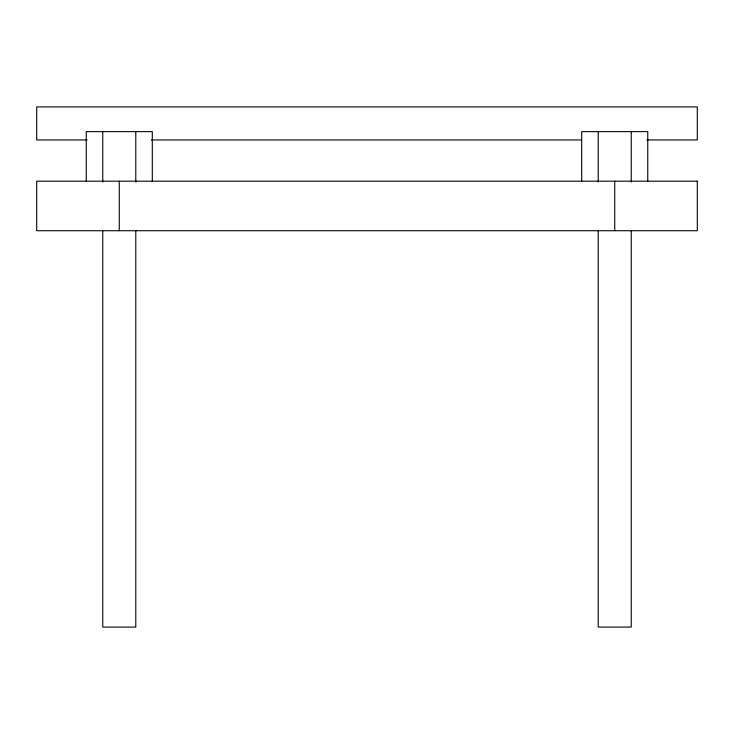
<?xml version="1.0" encoding="UTF-8"?>
<svg xmlns="http://www.w3.org/2000/svg" width="734" height="734" viewBox="0 0 734 734"><rect width="100%" height="100%" fill="white"/><g stroke="black" fill="none" stroke-linecap="round" stroke-linejoin="round"><path stroke-width="1.1" d="M87.162 139.946L36.7 139.946L36.7 106.916L697.3 106.916L697.3 139.946L646.837 139.946M151.387 139.946L581.466 139.946M647.755 181.179L647.755 131.634L581.695 131.634L581.695 181.179M631.24 131.634L631.24 182.096M631.24 230.265L631.24 627.084L598.21 627.084L598.21 230.265M614.725 181.179L614.725 230.724M598.21 131.634L598.21 182.096M152.305 181.179L152.305 131.634L86.245 131.634L86.245 181.179M135.79 131.634L135.79 182.096M135.79 230.265L135.79 627.084L102.76 627.084L102.76 230.265M119.275 181.179L119.275 230.724M102.76 131.634L102.76 182.096M697.3 181.179L36.7 181.179L36.7 230.724L697.3 230.724L697.3 181.179"/></g></svg>
